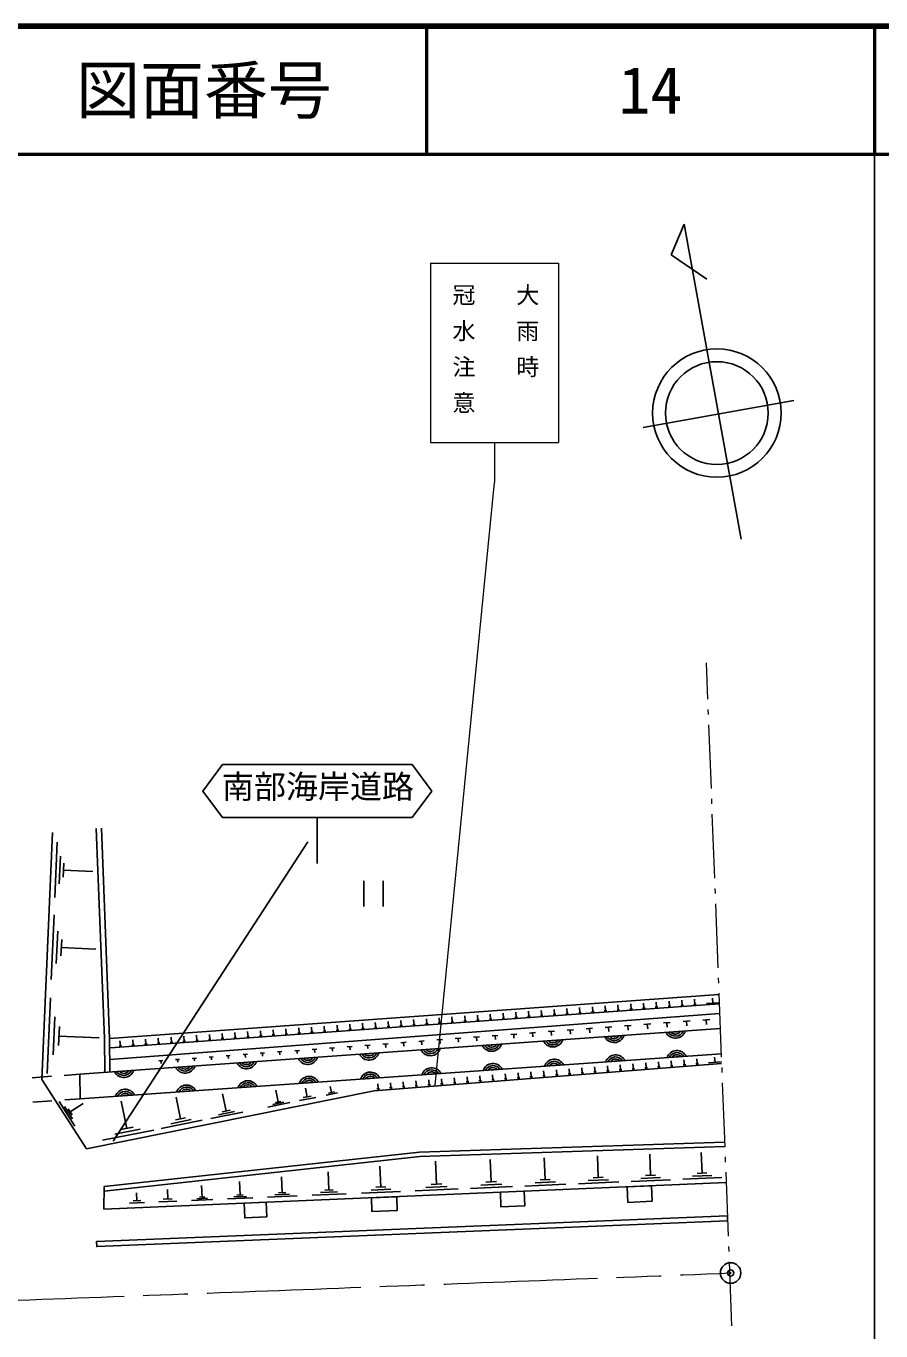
# Model space of a CAD drawing. Units: millimetres, scale not verified. Extents: x 40000 to 680000, y 20000 to 380000.
# Drawn here: x 512727 to 579500, y 278052 to 380000 of the extents above; entities that cross this region are included whole.
import ezdxf
from ezdxf.enums import TextEntityAlignment as Align

# ---------------------------------------------------------------- set-up
doc = ezdxf.new("R2010")
doc.units = ezdxf.units.MM
doc.header["$LTSCALE"] = 1000
doc.header["$PDMODE"] = 32
doc.header["$PDSIZE"] = 500
doc.linetypes.add('CHAIN', pattern=[18.5, 12, -1.5, 3.5, -1.5])
for name, color, linetype, lineweight in [('M-BGD', 7, 'Continuous', 25), ('M-BMK', 2, 'CHAIN', 13), ('M-BMK-HTXT', 7, 'Continuous', 13), ('M-BMK-SRVR', 3, 'Continuous', 25), ('M-STR-HTXT', 7, 'Continuous', 13), ('M-STR-STRC', 7, 'Continuous', 25), ('M-TTL', 2, 'Continuous', 140), ('M-TTL-BAND', 7, 'Continuous', 25), ('M-TTL-LINE', 7, 'Continuous', 50)]:
    doc.layers.add(name, color=color, linetype=linetype, lineweight=lineweight)
doc.layers.add('M-OTRS', color=6, linetype='Continuous')
doc.layers.add('M-TTL-TXT', color=7, linetype='Continuous')
doc.styles.add('@ＭＳ ゴシック', font='')
doc.styles.add('ＭＳ ゴシック', font='')
doc.styles.get('@ＭＳ ゴシック').set_extended_font_data('@MS Gothic')
doc.styles.get('ＭＳ ゴシック').set_extended_font_data('MS Gothic')

msp = doc.modelspace()

# ---------------------------------------------------------------- linework, layer by layer
at = {"layer": 'M-BGD'}
for p, q in [((564123, 364522), (563127, 362122)), ((568579, 339923), (564123, 364522)), ((563127, 362122), (565903, 360238)), ((560922, 348645), (572686, 350738)), ((514799, 316997), (513953, 297692)), ((514978, 311928), (515166, 316228)), ((515311, 312990), (515406, 315141)), ((515622, 313515), (515669, 314590)), ((515645, 314053), (517939, 313952)), ((539119, 313217), (539119, 311217)), ((540619, 313217), (540619, 311217)), ((514696, 305503), (514917, 310554)), ((515088, 306751), (515199, 309276)), ((515452, 307367), (515508, 308630)), ((515480, 307999), (518174, 307881)), ((514374, 298169), (514633, 304076)), ((566844, 304344), (519243, 300903)), ((562976, 303417), (562948, 303816)), ((563974, 303489), (563945, 303888)), ((564971, 303561), (564942, 303960)), ((566368, 303662), (566339, 304061)), ((566902, 302844), (519293, 299262)), ((519309, 300175), (566872, 303614)), ((549013, 302407), (548984, 302806)), ((550010, 302479), (549981, 302878)), ((551008, 302552), (550979, 302951)), ((552005, 302624), (551976, 303023)), ((553002, 302696), (552974, 303095)), ((554000, 302768), (553971, 303167)), ((555097, 302847), (554898, 302833)), ((554997, 302840), (554968, 303239)), ((556094, 302919), (555895, 302905)), ((555995, 302912), (555966, 303311)), ((557092, 302991), (556892, 302977)), ((556992, 302984), (556963, 303383)), ((558089, 303064), (557890, 303049)), ((557989, 303056), (557961, 303455)), ((559087, 303136), (558887, 303121)), ((558987, 303128), (558958, 303527)), ((560084, 303208), (559885, 303193)), ((559984, 303201), (559955, 303600)), ((561081, 303280), (560882, 303265)), ((560982, 303273), (560953, 303672)), ((562079, 303352), (561879, 303338)), ((561979, 303345), (561950, 303744)), ((563076, 303424), (562877, 303410)), ((564074, 303496), (563874, 303482)), ((565071, 303568), (564872, 303554)), ((566866, 303698), (565869, 303626)), ((514833, 299629), (514962, 302582)), ((515259, 300350), (515324, 301826)), ((535049, 301398), (535021, 301797)), ((536047, 301470), (536018, 301869)), ((537044, 301542), (537015, 301941)), ((538042, 301614), (538013, 302013)), ((539039, 301686), (539010, 302085)), ((540136, 301766), (539937, 301751)), ((540036, 301758), (540007, 302157)), ((541133, 301838), (540934, 301823)), ((541034, 301831), (541005, 302229)), ((542131, 301910), (541931, 301895)), ((542031, 301903), (542002, 302302)), ((543128, 301982), (542929, 301968)), ((543029, 301975), (543000, 302374)), ((544126, 302054), (543926, 302040)), ((544026, 302047), (543997, 302446)), ((545123, 302126), (544924, 302112)), ((545023, 302119), (544994, 302518)), ((546120, 302198), (545921, 302184)), ((546021, 302191), (545992, 302590)), ((547118, 302270), (546918, 302256)), ((547018, 302263), (546989, 302662)), ((548115, 302342), (547916, 302328)), ((548016, 302335), (547987, 302734)), ((549113, 302415), (548913, 302400)), ((550110, 302487), (549911, 302472)), ((551107, 302559), (550908, 302544)), ((552105, 302631), (551905, 302617)), ((553102, 302703), (552903, 302689)), ((554100, 302775), (553900, 302761)), ((557972, 301771), (558484, 301809)), ((558228, 301790), (558254, 301449)), ((559476, 301884), (559997, 301923)), ((559737, 301904), (559763, 301557)), ((560990, 301998), (561519, 302038)), ((561254, 302018), (561281, 301665)), ((562512, 302112), (563050, 302153)), ((562781, 302133), (562808, 301774)), ((564043, 302228), (564590, 302269)), ((564317, 302248), (564344, 301883)), ((565583, 302343), (566140, 302385)), ((565861, 302364), (565889, 301993)), ((515291, 301088), (518442, 300950)), ((516913, 298102), (566947, 301668)), ((521086, 300388), (521057, 300787)), ((522083, 300460), (522054, 300859)), ((523081, 300533), (523052, 300931)), ((524078, 300605), (524049, 301004)), ((525075, 300677), (525047, 301076)), ((526173, 300756), (525973, 300742)), ((526073, 300749), (526044, 301148)), ((527170, 300828), (526970, 300814)), ((527070, 300821), (527041, 301220)), ((528167, 300900), (527968, 300886)), ((528068, 300893), (528039, 301292)), ((529165, 300972), (528965, 300958)), ((529065, 300965), (529036, 301364)), ((530162, 301045), (529963, 301030)), ((530062, 301037), (530034, 301436)), ((531160, 301117), (530960, 301102)), ((531060, 301109), (531031, 301508)), ((532157, 301189), (531957, 301174)), ((532057, 301182), (532028, 301580)), ((533154, 301261), (532955, 301246)), ((533055, 301254), (533026, 301653)), ((534152, 301333), (533952, 301319)), ((534052, 301326), (534023, 301725)), ((535149, 301405), (534950, 301391)), ((536146, 301477), (535947, 301463)), ((537144, 301549), (536944, 301535)), ((538141, 301621), (537942, 301607)), ((539139, 301693), (538939, 301679)), ((544824, 300782), (545258, 300814)), ((545041, 300798), (545063, 300509)), ((546251, 300889), (546693, 300922)), ((546472, 300906), (546494, 300611)), ((547686, 300997), (548137, 301031)), ((547911, 301014), (547934, 300714)), ((549130, 301106), (549589, 301140)), ((549359, 301123), (549382, 300817)), ((550582, 301215), (551050, 301250)), ((550816, 301232), (550839, 300921)), ((552043, 301325), (552519, 301361)), ((552281, 301343), (552305, 301025)), ((553512, 301435), (553997, 301472)), ((553754, 301454), (553779, 301130)), ((554990, 301547), (555484, 301584)), ((555237, 301565), (555262, 301236)), ((556477, 301658), (556979, 301696)), ((556728, 301677), (556753, 301342)), ((520188, 300323), (519989, 300309)), ((520088, 300316), (520060, 300715)), ((521186, 300396), (520986, 300381)), ((522183, 300468), (521983, 300453)), ((523180, 300540), (522981, 300525)), ((524178, 300612), (523978, 300597)), ((525175, 300684), (524976, 300670)), ((531009, 299742), (531361, 299769)), ((531185, 299756), (531203, 299521)), ((532354, 299844), (532714, 299871)), ((532534, 299857), (532553, 299617)), ((533708, 299945), (534076, 299973)), ((533892, 299959), (533910, 299714)), ((535069, 300048), (535445, 300076)), ((535257, 300062), (535276, 299811)), ((536438, 300151), (536822, 300180)), ((536630, 300165), (536649, 299909)), ((537815, 300254), (538207, 300284)), ((538011, 300269), (538031, 300008)), ((539200, 300359), (539601, 300389)), ((539401, 300374), (539421, 300107)), ((540594, 300464), (541003, 300494)), ((540798, 300479), (540819, 300206)), ((541996, 300569), (542413, 300600)), ((542204, 300585), (542225, 300307)), ((543406, 300675), (543831, 300707)), ((543619, 300691), (543640, 300407)), ((567022, 299701), (516963, 296185)), ((523102, 299148), (523407, 299171)), ((523255, 299159), (523270, 298956)), ((524401, 299245), (524714, 299269)), ((524557, 299257), (524573, 299048)), ((525707, 299344), (526028, 299368)), ((525867, 299356), (525883, 299142)), ((527021, 299442), (527349, 299467)), ((527185, 299455), (527202, 299236)), ((528343, 299542), (528679, 299567)), ((528511, 299554), (528527, 299330)), ((529672, 299642), (530016, 299668)), ((529844, 299655), (529861, 299425)), ((558168, 298374), (558137, 298773)), ((559165, 298452), (559134, 298851)), ((560162, 298530), (560131, 298929)), ((561159, 298609), (561128, 299007)), ((562156, 298687), (562125, 299085)), ((563253, 298772), (563053, 298757)), ((563153, 298765), (563122, 299163)), ((564250, 298851), (564050, 298835)), ((564150, 298843), (564119, 299241)), ((565246, 298929), (565047, 298913)), ((565147, 298921), (565116, 299320)), ((567041, 299069), (566044, 298991)), ((566543, 299030), (566511, 299429)), ((513204, 297836), (514700, 297943)), ((513953, 297692), (517442, 292281)), ((515697, 298014), (516913, 298102)), ((516963, 296185), (516913, 298102)), ((545208, 297360), (545177, 297758)), ((546205, 297438), (546174, 297836)), ((547202, 297516), (547170, 297914)), ((548199, 297594), (548167, 297992)), ((549196, 297672), (549164, 298071)), ((550292, 297758), (550093, 297742)), ((550193, 297750), (550161, 298149)), ((551289, 297836), (551090, 297820)), ((551190, 297828), (551158, 298227)), ((552286, 297914), (552087, 297898)), ((552186, 297906), (552155, 298305)), ((553283, 297992), (553084, 297976)), ((553183, 297984), (553152, 298383)), ((554280, 298070), (554081, 298054)), ((554180, 298062), (554149, 298461)), ((555277, 298148), (555078, 298132)), ((555177, 298140), (555146, 298539)), ((556274, 298226), (556075, 298210)), ((556174, 298218), (556143, 298617)), ((557271, 298304), (557072, 298288)), ((557171, 298296), (557140, 298695)), ((558268, 298382), (558068, 298367)), ((559265, 298460), (559065, 298445)), ((560262, 298538), (560062, 298523)), ((561259, 298616), (561059, 298601)), ((562256, 298694), (562056, 298679)), ((532417, 295945), (532233, 296860)), ((534686, 296341), (534548, 297022)), ((536813, 296719), (536358, 296628)), ((536585, 296673), (536488, 297159)), ((540323, 296977), (540123, 296961)), ((540223, 296969), (540192, 297368)), ((541320, 297055), (541120, 297039)), ((541220, 297047), (541189, 297446)), ((542317, 297133), (542117, 297118)), ((542217, 297125), (542186, 297524)), ((543314, 297211), (543114, 297196)), ((543214, 297203), (543183, 297602)), ((544311, 297289), (544111, 297274)), ((544211, 297281), (544180, 297680)), ((545308, 297367), (545108, 297352)), ((546304, 297445), (546105, 297430)), ((547301, 297523), (547102, 297508)), ((548298, 297602), (548099, 297586)), ((549295, 297680), (549096, 297664)), ((513248, 295929), (514745, 296032)), ((516526, 294054), (515305, 295971)), ((515742, 296101), (516963, 296185)), ((516171, 295176), (517193, 295827)), ((520595, 293879), (520165, 296012)), ((524790, 294612), (524447, 296313)), ((528349, 295234), (528081, 296568)), ((533321, 295889), (531606, 295543)), ((532869, 295917), (532011, 295744)), ((532631, 295988), (532203, 295902)), ((535358, 296300), (534082, 296043)), ((535005, 296406), (534366, 296277)), ((537065, 296644), (536155, 296460)), ((516349, 294615), (515738, 295573)), ((516324, 294936), (516019, 295415)), ((525188, 294693), (524391, 294532)), ((529667, 295153), (527166, 294649)), ((529008, 295194), (527758, 294941)), ((528662, 295297), (528037, 295171)), ((522702, 293749), (518703, 292943)), ((521649, 293814), (519649, 293411)), ((521095, 293980), (520095, 293778)), ((526470, 294508), (523281, 293866)), ((525630, 294560), (524035, 294239)), ((553274, 289871), (553200, 291586)), ((557424, 290042), (557351, 291722)), ((561509, 290210), (561438, 291856)), ((565532, 290375), (565463, 291988)), ((540437, 289295), (540367, 290926)), ((544781, 289522), (544704, 291307)), ((549061, 289698), (548985, 291447)), ((518812, 287553), (567407, 289652)), ((529438, 288675), (529393, 289726)), ((532731, 288861), (532678, 290085)), ((536384, 289067), (536323, 290484)), ((545199, 289540), (544363, 289504)), ((549471, 289716), (548651, 289680)), ((554087, 289692), (552480, 289622)), ((553676, 289889), (552873, 289854)), ((559017, 289690), (555867, 289554)), ((558220, 289866), (556645, 289798)), ((557817, 290059), (557030, 290025)), ((563070, 289865), (559984, 289732)), ((562290, 290037), (560747, 289971)), ((561895, 290226), (561124, 290193)), ((567062, 290037), (564038, 289907)), ((566297, 290206), (564785, 290141)), ((565910, 290391), (565154, 290359)), ((518822, 289324), (518812, 287553)), ((521385, 288221), (521358, 288848)), ((523796, 288357), (523763, 289111)), ((526680, 288517), (526261, 288499)), ((526471, 288508), (526432, 289402)), ((529937, 288565), (528951, 288523)), ((529685, 288686), (529192, 288665)), ((533892, 288604), (531596, 288505)), ((533311, 288733), (532164, 288683)), ((533018, 288873), (532444, 288849)), ((537727, 288770), (535071, 288655)), ((537056, 288919), (535728, 288861)), ((536716, 289081), (536052, 289053)), ((541983, 288954), (538926, 288822)), ((541210, 289125), (539682, 289059)), ((540819, 289312), (540055, 289279)), ((546474, 289148), (543127, 289003)), ((545627, 289335), (543954, 289263)), ((550719, 289331), (547439, 289190)), ((549890, 289515), (548250, 289444)), ((554900, 289512), (551686, 289373)), ((521980, 288090), (520805, 288039)), ((521679, 288234), (521092, 288209)), ((524511, 288199), (523098, 288138)), ((524149, 288372), (523443, 288342)), ((527319, 288321), (525642, 288248)), ((526895, 288414), (526056, 288378)), ((530435, 288455), (528465, 288370))]:
    msp.add_line(p, q, dxfattribs=at)
for points in [[(518866, 298266), (518843, 300893), (518208, 317305)], [(519266, 298269), (519243, 300903), (518608, 317321)], [(517442, 292281), (539920, 296811), (567051, 298936)], [(518822, 289324), (543449, 292016), (567288, 292798)], [(518820, 288972), (543473, 291667), (567300, 292448)]]:
    msp.add_lwpolyline(points, dxfattribs=at)
for points in [[(539697, 288455), (541674, 288540), (541721, 287461), (539743, 287376)], [(549774, 288890), (551632, 288970), (551682, 287830), (549823, 287750)], [(559685, 289318), (561575, 289400), (561627, 288178), (559738, 288097)], [(529757, 288026), (531482, 288100), (531531, 286955), (529807, 286880)], [(567507, 287040), (518228, 285029), (518244, 284646), (567522, 286657)]]:
    msp.add_lwpolyline(points, close=True, dxfattribs=at)
for radius in [5016, 4013]:
    msp.add_circle((566687, 349767), radius, dxfattribs=at)
for centre, radius, start, end in [((553877, 301049), 812, 206.69672, 341.45699), ((553877, 301049), 650, 212.8125, 335.3412), ((553877, 301049), 488, 223.94519, 324.20851), ((558665, 301391), 812, 206.69672, 341.45699), ((558665, 301391), 650, 212.8125, 335.3412), ((558665, 301391), 488, 223.94519, 324.20851), ((558665, 301391), 325, 258.13448, 290.01922), ((563453, 301732), 812, 206.69672, 341.45699), ((563453, 301732), 650, 212.8125, 335.3412), ((563453, 301732), 488, 223.94519, 324.20851), ((563453, 301732), 325, 258.13448, 290.01922), ((539514, 300026), 812, 206.69672, 341.45699), ((539514, 300026), 650, 212.8125, 335.3412), ((539514, 300026), 488, 223.94519, 324.20851), ((544302, 300367), 812, 206.69672, 341.45699), ((544302, 300367), 650, 212.8125, 335.3412), ((544302, 300367), 488, 223.94519, 324.20851), ((544302, 300367), 325, 258.13448, 290.01922), ((549090, 300708), 812, 206.69672, 341.45699), ((549090, 300708), 650, 212.8125, 335.3412), ((549090, 300708), 488, 223.94519, 324.20851), ((549090, 300708), 325, 258.13448, 290.01922), ((553877, 301049), 325, 258.13448, 290.01922), ((563561, 299145), 812, 26.63772, 161.39799), ((563561, 299145), 650, 32.75351, 155.2822), ((525150, 299002), 812, 206.69672, 341.45699), ((525150, 299002), 650, 212.8125, 335.3412), ((525150, 299002), 488, 223.94519, 324.20851), ((529938, 299343), 812, 206.69672, 341.45699), ((529938, 299343), 650, 212.8125, 335.3412), ((529938, 299343), 488, 223.94519, 324.20851), ((529938, 299343), 325, 258.13448, 290.01922), ((534726, 299684), 812, 206.69672, 341.45699), ((534726, 299684), 650, 212.8125, 335.3412), ((534726, 299684), 488, 223.94519, 324.20851), ((534726, 299684), 325, 258.13448, 290.01922), ((539514, 300026), 325, 258.13448, 290.01922), ((549197, 298136), 812, 26.63772, 161.39799), ((549197, 298136), 650, 32.75351, 155.2822), ((553985, 298472), 812, 26.63772, 161.39799), ((553985, 298472), 650, 32.75351, 155.2822), ((553985, 298472), 488, 43.8862, 144.14951), ((553985, 298472), 325, 78.07549, 109.96022), ((558773, 298808), 812, 26.63772, 161.39799), ((558773, 298808), 650, 32.75351, 155.2822), ((558773, 298808), 488, 43.8862, 144.14951), ((558773, 298808), 325, 78.07549, 109.96022), ((563561, 299145), 488, 43.8862, 144.14951), ((563561, 299145), 325, 78.07549, 109.96022), ((520362, 298661), 812, 206.69672, 341.45699), ((520362, 298661), 650, 212.8125, 335.3412), ((520362, 298661), 488, 223.94519, 324.20851), ((520362, 298661), 325, 258.13448, 290.01922), ((525150, 299002), 325, 258.13448, 290.01922), ((534832, 297127), 812, 26.63772, 161.39799), ((534832, 297127), 650, 32.75351, 155.2822), ((539620, 297463), 812, 26.63772, 161.39799), ((539620, 297463), 650, 32.75351, 155.2822), ((539620, 297463), 488, 43.8862, 144.14951), ((539620, 297463), 325, 78.07549, 109.96022), ((544409, 297799), 812, 26.63772, 161.39799), ((544409, 297799), 650, 32.75351, 155.2822), ((544409, 297799), 488, 43.8862, 144.14951), ((544409, 297799), 325, 78.07549, 109.96022), ((549197, 298136), 488, 43.8862, 144.14951), ((549197, 298136), 325, 78.07549, 109.96022), ((520468, 296118), 812, 26.63772, 161.39799), ((520468, 296118), 650, 32.75351, 155.2822), ((525256, 296454), 812, 26.63772, 161.39799), ((525256, 296454), 650, 32.75351, 155.2822), ((525256, 296454), 488, 43.8862, 144.14951), ((525256, 296454), 325, 78.07549, 109.96022), ((530044, 296790), 812, 26.63772, 161.39799), ((530044, 296790), 650, 32.75351, 155.2822), ((530044, 296790), 488, 43.8862, 144.14951), ((530044, 296790), 325, 78.07549, 109.96022), ((534832, 297127), 488, 43.8862, 144.14951), ((534832, 297127), 325, 78.07549, 109.96022), ((520468, 296118), 488, 43.8862, 144.14951), ((520468, 296118), 325, 78.07549, 109.96022)]:
    msp.add_arc(centre, radius, start, end, dxfattribs=at)
at = {"layer": 'M-BMK'}
msp.add_arc((-694024, 32546299), 32288384, 272.13417, 272.23961, dxfattribs=at)
at = {"layer": 'M-BMK-HTXT'}
for p, q in [((565853, 330244), (565962, 327416)), ((565992, 326617), (566007, 326217)), ((566038, 325418), (566229, 320421)), ((566260, 319622), (566275, 319222)), ((566306, 318423), (566497, 313427)), ((566527, 312627), (566543, 312227)), ((566573, 311428), (566765, 306432)), ((566795, 305632), (566810, 305233)), ((566841, 304433), (567032, 299437)), ((567063, 298637), (567078, 298238)), ((567109, 297438), (567300, 292442)), ((567331, 291642), (567346, 291243)), ((567376, 290443), (567568, 285447)), ((567598, 284648), (567614, 284248)), ((567644, 283448), (567835, 278452))]:
    msp.add_line(p, q, dxfattribs=at)
at = {"layer": 'M-BMK-SRVR'}
msp.add_circle((567761, 282578), 800, dxfattribs=at)
at = {"layer": 'M-OTRS'}
msp.add_point((567761, 282578), dxfattribs=at)
at = {"layer": 'M-STR-HTXT'}
for p, q in [((544324, 361473), (554324, 361473)), ((544324, 361473), (544324, 347473)), ((554324, 361473), (554324, 347473)), ((544324, 347473), (554324, 347473)), ((549324, 347473), (549324, 344331)), ((544692, 297259), (549324, 344331))]:
    msp.add_line(p, q, dxfattribs=at)
at = {"layer": 'M-STR-STRC'}
for p, q in [((528070, 322297), (542880, 322297)), ((544418, 320227), (542880, 322297)), ((544418, 320227), (542880, 318156)), ((528070, 318156), (542880, 318156)), ((535475, 318156), (535475, 314568)), ((519524, 292879), (534738, 316253))]:
    msp.add_line(p, q, dxfattribs=at)
msp.add_lwpolyline([(528070, 322297), (526532, 320227), (528070, 318156)], dxfattribs=at)
at = {"layer": 'M-TTL'}
msp.add_line((680000, 380000), (40000, 380000), dxfattribs=at)
at = {"layer": 'M-TTL-BAND'}
msp.add_line((579000, 20000), (579000, 370000), dxfattribs=at)
at = {"layer": 'M-TTL-LINE'}
for p, q in [((543997, 380000), (543997, 370000)), ((579000, 380000), (579000, 370000)), ((40000, 370000), (680000, 370000))]:
    msp.add_line(p, q, dxfattribs=at)

# ---------------------------------------------------------------- texts
at = {"layer": 'M-STR-HTXT', "char_height": 1320, "attachment_point": 5, "rotation": 270, "style": '@ＭＳ ゴシック'}
for s, insert in [('\\T1.56;冠水注意', (546824, 354298)), ('\\T1.56;大雨時', (551824, 355698))]:
    msp.add_mtext(s, dxfattribs=dict(at, insert=insert))
at = {"layer": 'M-STR-STRC', "style": 'ＭＳ ゴシック'}
msp.add_text('南部海岸道路', height=1833, dxfattribs=at).set_placement((535523, 319111), align=Align.BOTTOM_CENTER)
at = {"layer": 'M-TTL-TXT', "style": 'ＭＳ ゴシック'}
for s, p in [('図面番号', (526622, 375000)), ('14', (561497, 375000))]:
    msp.add_text(s, height=3666, dxfattribs=at).set_placement(p, align=Align.MIDDLE_CENTER)

doc.saveas('drawing.dxf')
